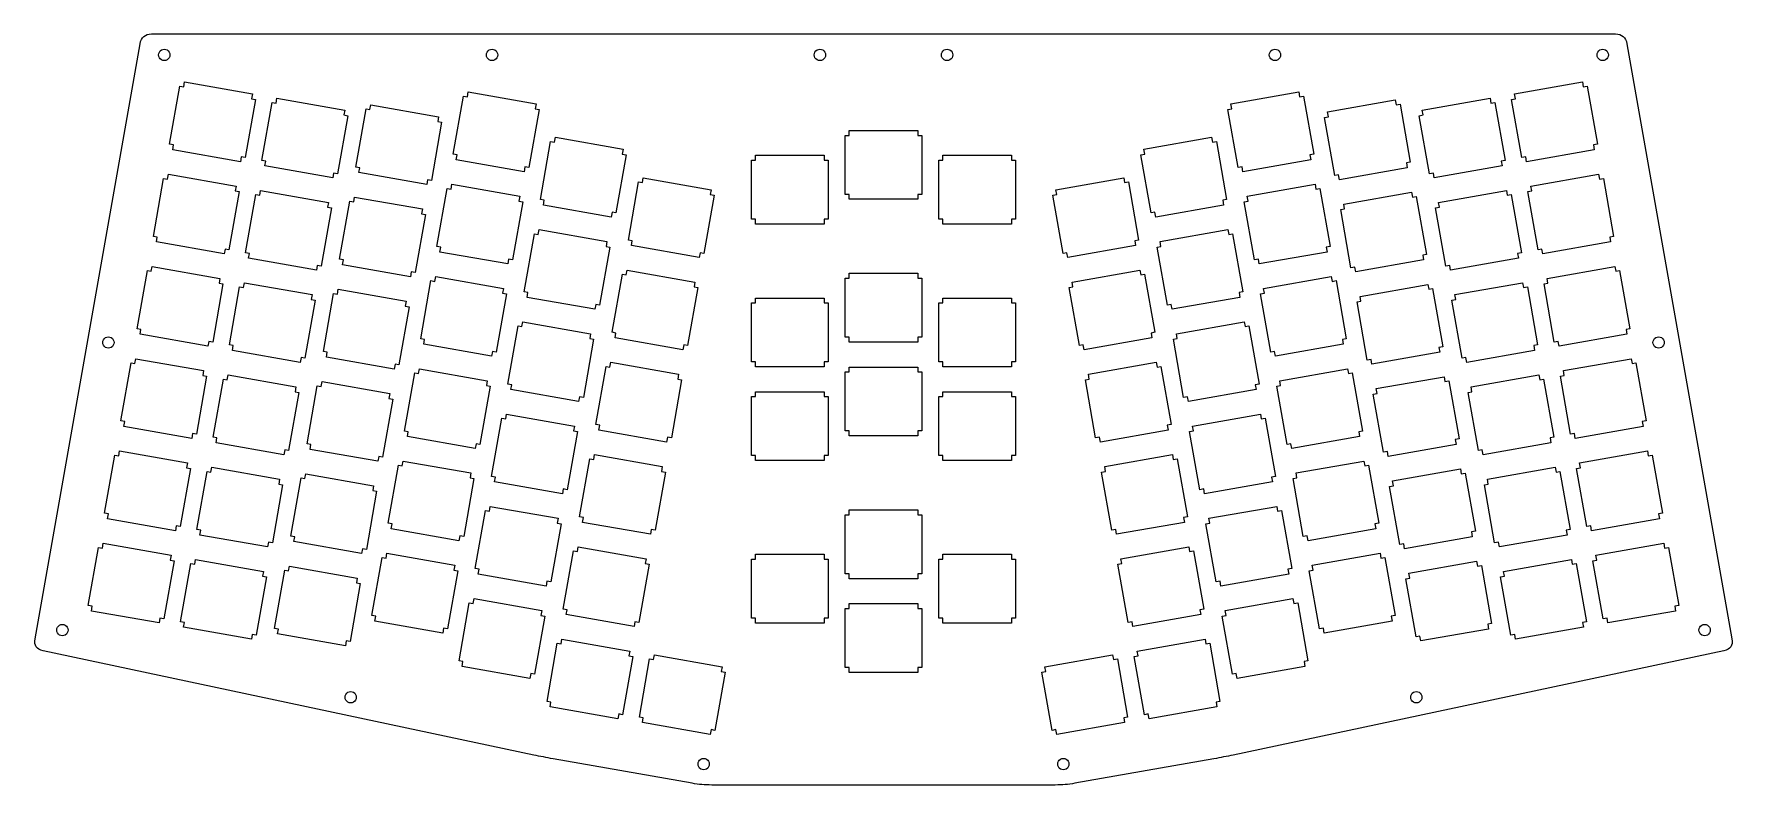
# Model space of a CAD drawing. Extents: x 2 to 348, y 340 to 492.
import ezdxf

# ---------------------------------------------------------------- set-up
doc = ezdxf.new("R2010")
doc.units = 0
doc.layers.get('0').update_dxf_attribs({"linetype": 'CONTINUOUS'})

msp = doc.modelspace()

# ---------------------------------------------------------------- linework, layer by layer
at = {"color": 7}
for points in [[(26.163, 492.22), (323.837, 492.22)], [(2.471, 369.196), (23.816, 490.25)], [(326.184, 490.25), (347.529, 369.196)], [(32.875994, 482.472635), (46.663302, 480.04156), (46.489654, 479.056752), (47.2775, 478.917834), (45.193722, 467.100141), (44.405876, 467.239059), (44.232228, 466.254252), (30.444919, 468.685326), (30.618568, 469.670134), (29.830721, 469.809052), (31.9145, 481.626746), (32.702346, 481.487827), (32.875994, 482.472635), (46.663302, 480.04156)], [(90.546942, 480.427103), (104.334251, 477.996029), (104.160603, 477.011221), (104.948449, 476.872303), (102.864671, 465.05461), (102.076825, 465.193528), (101.903176, 464.20872), (88.115868, 466.639795), (88.289516, 467.624603), (87.50167, 467.763521), (89.585448, 479.581214), (90.373294, 479.442296), (90.546942, 480.427103), (104.334251, 477.996029)], [(245.665749, 477.996029), (259.453058, 480.427103), (259.626706, 479.442296), (260.414552, 479.581214), (262.49833, 467.763521), (261.710484, 467.624603), (261.884132, 466.639795), (248.096824, 464.20872), (247.923175, 465.193528), (247.135329, 465.05461), (245.051551, 476.872303), (245.839397, 477.011221), (245.665749, 477.996029), (259.453058, 480.427103)], [(303.336707, 480.041562), (317.124016, 482.472636), (317.297664, 481.487829), (318.08551, 481.626747), (320.169288, 469.809054), (319.381442, 469.670136), (319.55509, 468.685328), (305.767782, 466.254253), (305.594134, 467.239061), (304.806288, 467.100143), (302.722509, 478.917836), (303.510356, 479.056754), (303.336707, 480.041562), (317.124016, 482.472636)], [(51.636582, 479.164637), (65.42389, 476.733562), (65.250242, 475.748755), (66.038088, 475.609836), (63.95431, 463.792143), (63.166464, 463.931062), (62.992816, 462.946254), (49.205507, 465.377328), (49.379155, 466.362136), (48.591309, 466.501055), (50.675087, 478.318748), (51.462933, 478.179829), (51.636582, 479.164637), (65.42389, 476.733562)], [(70.744466, 477.826255), (84.531774, 475.39518), (84.358126, 474.410372), (85.145972, 474.271454), (83.062194, 462.453761), (82.274348, 462.592679), (82.1007, 461.607872), (68.313391, 464.038946), (68.487039, 465.023754), (67.699193, 465.162672), (69.782971, 476.980365), (70.570817, 476.841447), (70.744466, 477.826255), (84.531774, 475.39518)], [(265.294578, 476.379988), (279.081886, 478.811062), (279.255534, 477.826255), (280.043381, 477.965173), (282.127159, 466.14748), (281.339312, 466.008562), (281.512961, 465.023754), (267.725652, 462.592679), (267.552004, 463.577487), (266.764158, 463.438569), (264.68038, 475.256262), (265.468226, 475.39518), (265.294578, 476.379988), (279.081886, 478.811062)], [(284.57612, 476.733564), (298.363428, 479.164639), (298.537076, 478.179831), (299.324923, 478.318749), (301.408701, 466.501056), (300.620855, 466.362138), (300.794503, 465.37733), (287.007194, 462.946256), (286.833546, 463.931063), (286.0457, 463.792145), (283.961922, 475.609838), (284.749768, 475.748756), (284.57612, 476.733564), (298.363428, 479.164639)], [(108.265641, 471.210259), (122.05295, 468.779185), (121.879301, 467.794377), (122.667148, 467.655458), (120.583369, 455.837765), (119.795523, 455.976684), (119.621875, 454.991876), (105.834567, 457.422951), (106.008215, 458.407758), (105.220369, 458.546677), (107.304147, 470.36437), (108.091993, 470.225451), (108.265641, 471.210259), (122.05295, 468.779185)], [(168, 472.6), (182, 472.6), (182, 471.6), (182.8, 471.6), (182.8, 459.6), (182, 459.6), (182, 458.6), (168, 458.6), (168, 459.6), (167.2, 459.6), (167.2, 471.6), (168, 471.6), (168, 472.6), (182, 472.6)], [(227.94705, 468.779185), (241.734359, 471.210259), (241.908007, 470.225451), (242.695853, 470.36437), (244.779631, 458.546677), (243.991785, 458.407758), (244.165433, 457.422951), (230.378125, 454.991876), (230.204477, 455.976684), (229.416631, 455.837765), (227.332852, 467.655458), (228.120699, 467.794377), (227.94705, 468.779185), (241.734359, 471.210259)], [(148.95, 467.575), (162.95, 467.575), (162.95, 466.575), (163.75, 466.575), (163.75, 454.575), (162.95, 454.575), (162.95, 453.575), (148.95, 453.575), (148.95, 454.575), (148.15, 454.575), (148.15, 466.575), (148.95, 466.575), (148.95, 467.575), (162.95, 467.575)], [(187.05, 467.575), (201.05, 467.575), (201.05, 466.575), (201.85, 466.575), (201.85, 454.575), (201.05, 454.575), (201.05, 453.575), (187.05, 453.575), (187.05, 454.575), (186.25, 454.575), (186.25, 466.575), (187.05, 466.575), (187.05, 467.575), (201.05, 467.575)], [(29.567996, 463.712047), (43.355305, 461.280973), (43.181656, 460.296165), (43.969503, 460.157246), (41.885725, 448.339553), (41.097878, 448.478472), (40.92423, 447.493664), (27.136922, 449.924738), (27.31057, 450.909546), (26.522724, 451.048465), (28.606502, 462.866158), (29.394348, 462.727239), (29.567996, 463.712047), (43.355305, 461.280973)], [(306.644705, 461.280974), (320.432014, 463.712049), (320.605662, 462.727241), (321.393508, 462.86616), (323.477286, 451.048467), (322.68944, 450.909548), (322.863088, 449.92474), (309.07578, 447.493666), (308.902132, 448.478473), (308.114285, 448.339555), (306.030507, 460.157248), (306.818353, 460.296167), (306.644705, 461.280974), (320.432014, 463.712049)], [(48.328584, 460.404049), (62.115892, 457.972975), (61.942244, 456.988167), (62.73009, 456.849248), (60.646312, 445.031555), (59.858466, 445.170474), (59.684818, 444.185666), (45.897509, 446.616741), (46.071158, 447.601548), (45.283311, 447.740467), (47.367089, 459.55816), (48.154936, 459.419241), (48.328584, 460.404049), (62.115892, 457.972975)], [(87.238945, 461.666516), (101.026253, 459.235441), (100.852605, 458.250633), (101.640451, 458.111715), (99.556673, 446.294022), (98.768827, 446.43294), (98.595179, 445.448133), (84.80787, 447.879207), (84.981518, 448.864015), (84.193672, 449.002933), (86.27745, 460.820626), (87.065296, 460.681708), (87.238945, 461.666516), (101.026253, 459.235441)], [(126.157998, 462.978221), (139.945306, 460.547146), (139.771658, 459.562339), (140.559504, 459.42342), (138.475726, 447.605727), (137.68788, 447.744646), (137.514232, 446.759838), (123.726923, 449.190912), (123.900571, 450.17572), (123.112725, 450.314639), (125.196503, 462.132332), (125.98435, 461.993413), (126.157998, 462.978221), (139.945306, 460.547146)], [(210.054704, 460.547148), (223.842012, 462.978223), (224.01566, 461.993415), (224.803507, 462.132333), (226.887285, 450.31464), (226.099438, 450.175722), (226.273087, 449.190914), (212.485778, 446.75984), (212.31213, 447.744647), (211.524284, 447.605729), (209.440506, 459.423422), (210.228352, 459.56234), (210.054704, 460.547148), (223.842012, 462.978223)], [(248.973747, 459.235441), (262.761055, 461.666516), (262.934704, 460.681708), (263.72255, 460.820626), (265.806328, 449.002933), (265.018482, 448.864015), (265.19213, 447.879207), (251.404821, 445.448133), (251.231173, 446.43294), (250.443327, 446.294022), (248.359549, 458.111715), (249.147395, 458.250633), (248.973747, 459.235441), (262.761055, 461.666516)], [(268.602575, 457.6194), (282.389884, 460.050475), (282.563532, 459.065667), (283.351378, 459.204586), (285.435156, 447.386892), (284.64731, 447.247974), (284.820958, 446.263166), (271.03365, 443.832092), (270.860002, 444.816899), (270.072156, 444.677981), (267.988377, 456.495674), (268.776224, 456.634592), (268.602575, 457.6194), (282.389884, 460.050475)], [(287.884117, 457.972977), (301.671426, 460.404051), (301.845074, 459.419243), (302.63292, 459.558162), (304.716699, 447.740469), (303.928852, 447.60155), (304.102501, 446.616742), (290.315192, 444.185668), (290.141544, 445.170476), (289.353698, 445.031557), (287.269919, 456.84925), (288.057766, 456.988169), (287.884117, 457.972977), (301.671426, 460.404051)], [(67.436468, 459.065667), (81.223776, 456.634592), (81.050128, 455.649785), (81.837974, 455.510866), (79.754196, 443.693173), (78.96635, 443.832092), (78.792702, 442.847284), (65.005393, 445.278358), (65.179042, 446.263166), (64.391195, 446.402085), (66.474973, 458.219778), (67.26282, 458.080859), (67.436468, 459.065667), (81.223776, 456.634592)], [(104.957643, 452.449671), (118.744952, 450.018597), (118.571304, 449.033789), (119.35915, 448.894871), (117.275372, 437.077178), (116.487525, 437.216096), (116.313877, 436.231288), (102.526569, 438.662363), (102.700217, 439.647171), (101.912371, 439.786089), (103.996149, 451.603782), (104.783995, 451.464864), (104.957643, 452.449671), (118.744952, 450.018597)], [(231.255048, 450.018597), (245.042357, 452.449671), (245.216005, 451.464864), (246.003851, 451.603782), (248.087629, 439.786089), (247.299783, 439.647171), (247.473431, 438.662363), (233.686123, 436.231288), (233.512475, 437.216096), (232.724628, 437.077178), (230.64085, 448.894871), (231.428696, 449.033789), (231.255048, 450.018597), (245.042357, 452.449671)], [(26.259999, 444.951464), (40.047308, 442.52039), (39.87366, 441.535582), (40.661506, 441.396663), (38.577728, 429.57897), (37.789881, 429.717889), (37.616233, 428.733081), (23.828925, 431.164156), (24.002573, 432.148963), (23.214727, 432.287882), (25.298505, 444.105575), (26.086351, 443.966657), (26.259999, 444.951464), (40.047308, 442.52039)], [(83.930948, 442.905933), (97.718256, 440.474858), (97.544608, 439.490051), (98.332454, 439.351132), (96.248676, 427.533439), (95.46083, 427.672358), (95.287182, 426.68755), (81.499873, 429.118624), (81.673521, 430.103432), (80.885675, 430.242351), (82.969453, 442.060044), (83.7573, 441.921125), (83.930948, 442.905933), (97.718256, 440.474858)], [(122.85, 444.217633), (136.637308, 441.786559), (136.46366, 440.801751), (137.251506, 440.662832), (135.167728, 428.845139), (134.379882, 428.984058), (134.206234, 427.99925), (120.418925, 430.430325), (120.592574, 431.415132), (119.804727, 431.554051), (121.888506, 443.371744), (122.676352, 443.232825), (122.85, 444.217633), (136.637308, 441.786559)], [(168, 443.55), (182, 443.55), (182, 442.55), (182.8, 442.55), (182.8, 430.55), (182, 430.55), (182, 429.55), (168, 429.55), (168, 430.55), (167.2, 430.55), (167.2, 442.55), (168, 442.55), (168, 443.55), (182, 443.55)], [(213.362701, 441.78656), (227.15001, 444.217635), (227.323658, 443.232827), (228.111504, 443.371746), (230.195282, 431.554053), (229.407436, 431.415134), (229.581084, 430.430326), (215.793776, 427.999252), (215.620128, 428.98406), (214.832282, 428.845141), (212.748503, 440.662834), (213.53635, 440.801753), (213.362701, 441.78656), (227.15001, 444.217635)], [(252.281744, 440.474858), (266.069052, 442.905933), (266.2427, 441.921125), (267.030547, 442.060044), (269.114325, 430.242351), (268.326479, 430.103432), (268.500127, 429.118624), (254.712818, 426.68755), (254.53917, 427.672358), (253.751324, 427.533439), (251.667546, 439.351132), (252.455392, 439.490051), (252.281744, 440.474858), (266.069052, 442.905933)], [(309.952702, 442.520392), (323.740011, 444.951466), (323.913659, 443.966658), (324.701505, 444.105577), (326.785283, 432.287884), (325.997437, 432.148965), (326.171085, 431.164157), (312.383777, 428.733083), (312.210128, 429.717891), (311.422282, 429.578972), (309.338504, 441.396665), (310.12635, 441.535584), (309.952702, 442.520392), (323.740011, 444.951466)], [(45.020587, 441.643466), (58.807895, 439.212392), (58.634247, 438.227584), (59.422093, 438.088666), (57.338315, 426.270973), (56.550469, 426.409891), (56.376821, 425.425083), (42.589512, 427.856158), (42.763161, 428.840966), (41.975314, 428.979884), (44.059093, 440.797577), (44.846939, 440.658659), (45.020587, 441.643466), (58.807895, 439.212392)], [(64.128471, 440.305084), (77.915779, 437.87401), (77.742131, 436.889202), (78.529978, 436.750283), (76.446199, 424.93259), (75.658353, 425.071509), (75.484705, 424.086701), (61.697396, 426.517776), (61.871045, 427.502583), (61.083198, 427.641502), (63.166977, 439.459195), (63.954823, 439.320276), (64.128471, 440.305084), (77.915779, 437.87401)], [(271.910572, 438.858817), (285.697881, 441.289892), (285.871529, 440.305084), (286.659375, 440.444003), (288.743153, 428.62631), (287.955307, 428.487391), (288.128955, 427.502583), (274.341647, 425.071509), (274.167999, 426.056317), (273.380152, 425.917398), (271.296374, 437.735091), (272.084221, 437.87401), (271.910572, 438.858817), (285.697881, 441.289892)], [(291.192114, 439.212394), (304.979423, 441.643468), (305.153071, 440.65866), (305.940917, 440.797579), (308.024695, 428.979886), (307.236849, 428.840967), (307.410497, 427.85616), (293.623189, 425.425085), (293.449541, 426.409893), (292.661695, 426.270974), (290.577916, 438.088667), (291.365763, 438.227586), (291.192114, 439.212394), (304.979423, 441.643468)], [(148.95, 438.525), (162.95, 438.525), (162.95, 437.525), (163.75, 437.525), (163.75, 425.525), (162.95, 425.525), (162.95, 424.525), (148.95, 424.525), (148.95, 425.525), (148.15, 425.525), (148.15, 437.525), (148.95, 437.525), (148.95, 438.525), (162.95, 438.525)], [(187.05, 438.525), (201.05, 438.525), (201.05, 437.525), (201.85, 437.525), (201.85, 425.525), (201.05, 425.525), (201.05, 424.525), (187.05, 424.525), (187.05, 425.525), (186.25, 425.525), (186.25, 437.525), (187.05, 437.525), (187.05, 438.525), (201.05, 438.525)], [(101.649646, 433.689089), (115.436955, 431.258014), (115.263307, 430.273206), (116.051153, 430.134288), (113.967375, 418.316595), (113.179529, 418.455513), (113.00588, 417.470706), (99.218572, 419.90178), (99.39222, 420.886588), (98.604374, 421.025506), (100.688152, 432.843199), (101.475998, 432.704281), (101.649646, 433.689089), (115.436955, 431.258014)], [(234.563045, 431.258014), (248.350354, 433.689089), (248.524002, 432.704281), (249.311848, 432.843199), (251.395626, 421.025506), (250.60778, 420.886588), (250.781428, 419.90178), (236.99412, 417.470706), (236.820471, 418.455513), (236.032625, 418.316595), (233.948847, 430.134288), (234.736693, 430.273206), (234.563045, 431.258014), (248.350354, 433.689089)], [(22.952001, 426.190874), (36.739309, 423.759799), (36.565661, 422.774991), (37.353507, 422.636073), (35.269729, 410.81838), (34.481883, 410.957298), (34.308235, 409.972491), (20.520926, 412.403565), (20.694575, 413.388373), (19.906728, 413.527291), (21.990507, 425.344984), (22.778353, 425.206066), (22.952001, 426.190874), (36.739309, 423.759799)], [(119.542003, 425.45705), (133.329312, 423.025976), (133.155663, 422.041168), (133.94351, 421.90225), (131.859731, 410.084557), (131.071885, 410.223475), (130.898237, 409.238667), (117.110929, 411.669742), (117.284577, 412.65455), (116.49673, 412.793468), (118.580509, 424.611161), (119.368355, 424.472243), (119.542003, 425.45705), (133.329312, 423.025976)], [(216.670698, 423.025978), (230.458007, 425.457052), (230.631655, 424.472244), (231.419501, 424.611163), (233.503279, 412.79347), (232.715433, 412.654551), (232.889081, 411.669744), (219.101773, 409.238669), (218.928125, 410.223477), (218.140278, 410.084558), (216.0565, 421.902251), (216.844346, 422.04117), (216.670698, 423.025978), (230.458007, 425.457052)], [(313.2607, 423.759801), (327.048009, 426.190875), (327.221657, 425.206068), (328.009503, 425.344986), (330.093281, 413.527293), (329.305435, 413.388375), (329.479083, 412.403567), (315.691775, 409.972492), (315.518127, 410.9573), (314.730281, 410.818382), (312.646502, 422.636075), (313.434349, 422.774993), (313.2607, 423.759801), (327.048009, 426.190875)], [(41.712589, 422.882876), (55.499897, 420.451801), (55.326249, 419.466994), (56.114095, 419.328075), (54.030317, 407.510382), (53.242471, 407.649301), (53.068823, 406.664493), (39.281514, 409.095567), (39.455162, 410.080375), (38.667316, 410.219294), (40.751094, 422.036987), (41.53894, 421.898068), (41.712589, 422.882876), (55.499897, 420.451801)], [(60.820473, 421.544494), (74.607781, 419.113419), (74.434133, 418.128611), (75.221979, 417.989693), (73.138201, 406.172), (72.350355, 406.310918), (72.176707, 405.326111), (58.389398, 407.757185), (58.563046, 408.741993), (57.7752, 408.880911), (59.858978, 420.698604), (60.646824, 420.559686), (60.820473, 421.544494), (74.607781, 419.113419)], [(80.622949, 424.145342), (94.410258, 421.714268), (94.23661, 420.72946), (95.024456, 420.590542), (92.940678, 408.772848), (92.152832, 408.911767), (91.979183, 407.926959), (78.191875, 410.358034), (78.365523, 411.342841), (77.577677, 411.48176), (79.661455, 423.299453), (80.449301, 423.160535), (80.622949, 424.145342), (94.410258, 421.714268)], [(168, 424.500004), (182, 424.500004), (182, 423.500004), (182.8, 423.500004), (182.8, 411.500004), (182, 411.500004), (182, 410.500004), (168, 410.500004), (168, 411.500004), (167.2, 411.500004), (167.2, 423.500004), (168, 423.500004), (168, 424.500004), (182, 424.500004)], [(255.589742, 421.714268), (269.377051, 424.145342), (269.550699, 423.160535), (270.338545, 423.299453), (272.422323, 411.48176), (271.634477, 411.342841), (271.808125, 410.358034), (258.020817, 407.926959), (257.847168, 408.911767), (257.059322, 408.772848), (254.975544, 420.590542), (255.76339, 420.72946), (255.589742, 421.714268), (269.377051, 424.145342)], [(275.218571, 420.098227), (289.005879, 422.529301), (289.179527, 421.544494), (289.967374, 421.683412), (292.051152, 409.865719), (291.263305, 409.726801), (291.436954, 408.741993), (277.649645, 406.310918), (277.475997, 407.295726), (276.688151, 407.156807), (274.604373, 418.974501), (275.392219, 419.113419), (275.218571, 420.098227), (289.005879, 422.529301)], [(294.500113, 420.451803), (308.287421, 422.882878), (308.461069, 421.89807), (309.248916, 422.036988), (311.332694, 410.219295), (310.544848, 410.080377), (310.718496, 409.095569), (296.931187, 406.664495), (296.757539, 407.649302), (295.969693, 407.510384), (293.885915, 419.328077), (294.673761, 419.466995), (294.500113, 420.451803), (308.287421, 422.882878)], [(148.95, 419.475002), (162.95, 419.475002), (162.95, 418.475002), (163.75, 418.475002), (163.75, 406.475002), (162.95, 406.475002), (162.95, 405.475002), (148.95, 405.475002), (148.95, 406.475002), (148.15, 406.475002), (148.15, 418.475002), (148.95, 418.475002), (148.95, 419.475002), (162.95, 419.475002)], [(187.05, 419.475002), (201.05, 419.475002), (201.05, 418.475002), (201.85, 418.475002), (201.85, 406.475002), (201.05, 406.475002), (201.05, 405.475002), (187.05, 405.475002), (187.05, 406.475002), (186.25, 406.475002), (186.25, 418.475002), (187.05, 418.475002), (187.05, 419.475002), (201.05, 419.475002)], [(98.341648, 414.928498), (112.128957, 412.497423), (111.955308, 411.512616), (112.743155, 411.373697), (110.659376, 399.556004), (109.87153, 399.694923), (109.697882, 398.710115), (95.910574, 401.141189), (96.084222, 402.125997), (95.296376, 402.264916), (97.380154, 414.082609), (98.168, 413.94369), (98.341648, 414.928498), (112.128957, 412.497423)], [(237.871043, 412.497423), (251.658352, 414.928498), (251.832, 413.94369), (252.619846, 414.082609), (254.703624, 402.264916), (253.915778, 402.125997), (254.089426, 401.141189), (240.302118, 398.710115), (240.12847, 399.694923), (239.340624, 399.556004), (237.256845, 411.373697), (238.044692, 411.512616), (237.871043, 412.497423), (251.658352, 414.928498)], [(19.644003, 407.430284), (33.431311, 404.999209), (33.257663, 404.014402), (34.045509, 403.875483), (31.961731, 392.05779), (31.173885, 392.196709), (31.000237, 391.211901), (17.212928, 393.642975), (17.386576, 394.627783), (16.59873, 394.766702), (18.682508, 406.584395), (19.470355, 406.445476), (19.644003, 407.430284), (33.431311, 404.999209)], [(77.314951, 405.384753), (91.10226, 402.953678), (90.928612, 401.96887), (91.716458, 401.829952), (89.63268, 390.012259), (88.844834, 390.151177), (88.671185, 389.16637), (74.883877, 391.597444), (75.057525, 392.582252), (74.269679, 392.72117), (76.353457, 404.538863), (77.141303, 404.399945), (77.314951, 405.384753), (91.10226, 402.953678)], [(116.234005, 406.69646), (130.021313, 404.265385), (129.847665, 403.280577), (130.635511, 403.141659), (128.551733, 391.323966), (127.763887, 391.462884), (127.590239, 390.478077), (113.80293, 392.909151), (113.976578, 393.893959), (113.188732, 394.032877), (115.27251, 405.85057), (116.060357, 405.711652), (116.234005, 406.69646), (130.021313, 404.265385)], [(219.978697, 404.265387), (233.766005, 406.696461), (233.939653, 405.711654), (234.7275, 405.850572), (236.811278, 394.032879), (236.023431, 393.893961), (236.19708, 392.909153), (222.409771, 390.478078), (222.236123, 391.462886), (221.448277, 391.323968), (219.364499, 403.141661), (220.152345, 403.280579), (219.978697, 404.265387), (233.766005, 406.696461)], [(258.89774, 402.953678), (272.685049, 405.384753), (272.858697, 404.399945), (273.646543, 404.538863), (275.730321, 392.72117), (274.942475, 392.582252), (275.116123, 391.597444), (261.328815, 389.16637), (261.155166, 390.151177), (260.36732, 390.012259), (258.283542, 401.829952), (259.071388, 401.96887), (258.89774, 402.953678), (272.685049, 405.384753)], [(316.568699, 404.999211), (330.356007, 407.430286), (330.529655, 406.445478), (331.317501, 406.584396), (333.40128, 394.766703), (332.613433, 394.627785), (332.787082, 393.642977), (318.999773, 391.211903), (318.826125, 392.19671), (318.038279, 392.057792), (315.954501, 403.875485), (316.742347, 404.014403), (316.568699, 404.999211), (330.356007, 407.430286)], [(38.40459, 404.122286), (52.191899, 401.691212), (52.018251, 400.706404), (52.806097, 400.567485), (50.722319, 388.749792), (49.934473, 388.888711), (49.760825, 387.903903), (35.973516, 390.334978), (36.147164, 391.319785), (35.359318, 391.458704), (37.443096, 403.276397), (38.230942, 403.137478), (38.40459, 404.122286), (52.191899, 401.691212)], [(57.512475, 402.783904), (71.299783, 400.352829), (71.126135, 399.368022), (71.913981, 399.229103), (69.830203, 387.41141), (69.042357, 387.550329), (68.868709, 386.565521), (55.0814, 388.996595), (55.255048, 389.981403), (54.467202, 390.120322), (56.55098, 401.938015), (57.338826, 401.799096), (57.512475, 402.783904), (71.299783, 400.352829)], [(278.526569, 401.337637), (292.313877, 403.768712), (292.487525, 402.783904), (293.275372, 402.922822), (295.35915, 391.105129), (294.571304, 390.966211), (294.744952, 389.981403), (280.957643, 387.550329), (280.783995, 388.535136), (279.996149, 388.396218), (277.912371, 400.213911), (278.700217, 400.352829), (278.526569, 401.337637), (292.313877, 403.768712)], [(297.808111, 401.691213), (311.595419, 404.122288), (311.769068, 403.13748), (312.556914, 403.276399), (314.640692, 391.458706), (313.852846, 391.319787), (314.026494, 390.334979), (300.239185, 387.903905), (300.065537, 388.888713), (299.277691, 388.749794), (297.193913, 400.567487), (297.981759, 400.706406), (297.808111, 401.691213), (311.595419, 404.122288)], [(95.03365, 396.167908), (108.820958, 393.736834), (108.64731, 392.752026), (109.435156, 392.613108), (107.351378, 380.795415), (106.563532, 380.934333), (106.389884, 379.949525), (92.602575, 382.3806), (92.776224, 383.365408), (91.988377, 383.504326), (94.072156, 395.322019), (94.860002, 395.183101), (95.03365, 396.167908), (108.820958, 393.736834)], [(168, 395.45), (182, 395.45), (182, 394.45), (182.8, 394.45), (182.8, 382.45), (182, 382.45), (182, 381.45), (168, 381.45), (168, 382.45), (167.2, 382.45), (167.2, 394.45), (168, 394.45), (168, 395.45), (182, 395.45)], [(241.179042, 393.736834), (254.96635, 396.167908), (255.139998, 395.183101), (255.927844, 395.322019), (258.011623, 383.504326), (257.223776, 383.365408), (257.397425, 382.3806), (243.610116, 379.949525), (243.436468, 380.934333), (242.648622, 380.795415), (240.564844, 392.613108), (241.35269, 392.752026), (241.179042, 393.736834), (254.96635, 396.167908)], [(16.336005, 388.669696), (30.123314, 386.238622), (29.949665, 385.253814), (30.737512, 385.114895), (28.653733, 373.297202), (27.865887, 373.436121), (27.692239, 372.451313), (13.90493, 374.882388), (14.078579, 375.867195), (13.290732, 376.006114), (15.374511, 387.823807), (16.162357, 387.684889), (16.336005, 388.669696), (30.123314, 386.238622)], [(112.926007, 387.93587), (126.713315, 385.504796), (126.539667, 384.519988), (127.327513, 384.381069), (125.243735, 372.563376), (124.455889, 372.702295), (124.282241, 371.717487), (110.494932, 374.148561), (110.66858, 375.133369), (109.880734, 375.272288), (111.964512, 387.089981), (112.752358, 386.951062), (112.926007, 387.93587), (126.713315, 385.504796)], [(223.286695, 385.504797), (237.074003, 387.935872), (237.247651, 386.951064), (238.035498, 387.089983), (240.119276, 375.27229), (239.33143, 375.133371), (239.505078, 374.148563), (225.717769, 371.717489), (225.544121, 372.702296), (224.756275, 372.563378), (222.672497, 384.381071), (223.460343, 384.51999), (223.286695, 385.504797), (237.074003, 387.935872)], [(319.876696, 386.238624), (333.664005, 388.669698), (333.837653, 387.68489), (334.625499, 387.823809), (336.709277, 376.006116), (335.921431, 375.867197), (336.095079, 374.882389), (322.307771, 372.451315), (322.134123, 373.436123), (321.346276, 373.297204), (319.262498, 385.114897), (320.050345, 385.253816), (319.876696, 386.238624), (333.664005, 388.669698)], [(35.096593, 385.361698), (48.883901, 382.930624), (48.710253, 381.945816), (49.498099, 381.806898), (47.414321, 369.989205), (46.626475, 370.128123), (46.452827, 369.143315), (32.665518, 371.57439), (32.839166, 372.559198), (32.05132, 372.698116), (34.135098, 384.515809), (34.922945, 384.376891), (35.096593, 385.361698), (48.883901, 382.930624)], [(54.204477, 384.023316), (67.991785, 381.592242), (67.818137, 380.607434), (68.605983, 380.468515), (66.522205, 368.650822), (65.734359, 368.789741), (65.560711, 367.804933), (51.773402, 370.236008), (51.94705, 371.220815), (51.159204, 371.359734), (53.242982, 383.177427), (54.030829, 383.038508), (54.204477, 384.023316), (67.991785, 381.592242)], [(74.006953, 386.624165), (87.794262, 384.19309), (87.620614, 383.208283), (88.40846, 383.069364), (86.324682, 371.251671), (85.536836, 371.39059), (85.363188, 370.405782), (71.575879, 372.836856), (71.749527, 373.821664), (70.961681, 373.960583), (73.045459, 385.778276), (73.833305, 385.639357), (74.006953, 386.624165), (87.794262, 384.19309)], [(148.95, 386.425), (162.95, 386.425), (162.95, 385.425), (163.75, 385.425), (163.75, 373.425), (162.95, 373.425), (162.95, 372.425), (148.95, 372.425), (148.95, 373.425), (148.15, 373.425), (148.15, 385.425), (148.95, 385.425), (148.95, 386.425), (162.95, 386.425)], [(187.05, 386.425), (201.05, 386.425), (201.05, 385.425), (201.85, 385.425), (201.85, 373.425), (201.05, 373.425), (201.05, 372.425), (187.05, 372.425), (187.05, 373.425), (186.25, 373.425), (186.25, 385.425), (187.05, 385.425), (187.05, 386.425), (201.05, 386.425)], [(262.205738, 384.19309), (275.993047, 386.624165), (276.166695, 385.639357), (276.954541, 385.778276), (279.038319, 373.960583), (278.250473, 373.821664), (278.424121, 372.836856), (264.636812, 370.405782), (264.463164, 371.39059), (263.675318, 371.251671), (261.59154, 383.069364), (262.379386, 383.208283), (262.205738, 384.19309), (275.993047, 386.624165)], [(281.834567, 382.577049), (295.621875, 385.008124), (295.795523, 384.023316), (296.583369, 384.162235), (298.667148, 372.344542), (297.879301, 372.205623), (298.05295, 371.220815), (284.265641, 368.789741), (284.091993, 369.774549), (283.304147, 369.63563), (281.220369, 381.453323), (282.008215, 381.592242), (281.834567, 382.577049), (295.621875, 385.008124)], [(301.116109, 382.930626), (314.903417, 385.3617), (315.077065, 384.376892), (315.864912, 384.515811), (317.94869, 372.698118), (317.160843, 372.559199), (317.334492, 371.574392), (303.547183, 369.143317), (303.373535, 370.128125), (302.585689, 369.989206), (300.501911, 381.806899), (301.289757, 381.945818), (301.116109, 382.930626), (314.903417, 385.3617)], [(91.725652, 377.407321), (105.512961, 374.976246), (105.339312, 373.991438), (106.127159, 373.85252), (104.043381, 362.034827), (103.255534, 362.173745), (103.081886, 361.188938), (89.294578, 363.620012), (89.468226, 364.60482), (88.68038, 364.743738), (90.764158, 376.561431), (91.552004, 376.422513), (91.725652, 377.407321), (105.512961, 374.976246)], [(244.487039, 374.976246), (258.274348, 377.407321), (258.447996, 376.422513), (259.235842, 376.561431), (261.31962, 364.743738), (260.531774, 364.60482), (260.705422, 363.620012), (246.918114, 361.188938), (246.744466, 362.173745), (245.956619, 362.034827), (243.872841, 373.85252), (244.660688, 373.991438), (244.487039, 374.976246), (258.274348, 377.407321)], [(168, 376.4), (182, 376.4), (182, 375.4), (182.8, 375.4), (182.8, 363.4), (182, 363.4), (182, 362.4), (168, 362.4), (168, 363.4), (167.2, 363.4), (167.2, 375.4), (168, 375.4), (168, 376.4), (182, 376.4)], [(103.876, 345.598), (4.08, 366.81)], [(109.618009, 369.175282), (123.405317, 366.744208), (123.231669, 365.7594), (124.019515, 365.620482), (121.935737, 353.802789), (121.147891, 353.941707), (120.974243, 352.956899), (107.186934, 355.387974), (107.360582, 356.372782), (106.572736, 356.5117), (108.656514, 368.329393), (109.444361, 368.190475), (109.618009, 369.175282), (123.405317, 366.744208)], [(226.594693, 366.74421), (240.382001, 369.175284), (240.555649, 368.190476), (241.343495, 368.329395), (243.427274, 356.511702), (242.639427, 356.372783), (242.813076, 355.387976), (229.025767, 352.956901), (228.852119, 353.941709), (228.064273, 353.80279), (225.980495, 365.620483), (226.768341, 365.759402), (226.594693, 366.74421), (240.382001, 369.175284)], [(345.92, 366.81), (246.124, 345.598)], [(128.400302, 365.990386), (142.187611, 363.559311), (142.013963, 362.574503), (142.801809, 362.435585), (140.718031, 350.617892), (139.930185, 350.75681), (139.756537, 349.772002), (125.969228, 352.203077), (126.142876, 353.187885), (125.35503, 353.326803), (127.438808, 365.144496), (128.226654, 365.005578), (128.400302, 365.990386), (142.187611, 363.559311)], [(207.812399, 363.559313), (221.599707, 365.990387), (221.773356, 365.00558), (222.561202, 365.144498), (224.64498, 353.326805), (223.857134, 353.187886), (224.030782, 352.203079), (210.243473, 349.772004), (210.069825, 350.756812), (209.281979, 350.617893), (207.198201, 362.435586), (207.986047, 362.574505), (207.812399, 363.559313), (221.599707, 365.990387)], [(136.088, 339.847), (107.802, 344.835)], [(242.198, 344.835), (213.912, 339.847)], [(209.942, 339.5), (140.058, 339.5)]]:
    msp.add_lwpolyline(points, dxfattribs=at)
for points in [[(29.879288, 487.97)], [(96.543, 487.97)], [(163.2125, 487.97)], [(189.0875, 487.97)], [(255.7545, 487.97)], [(322.420722, 487.97)], [(18.525379, 429.485)], [(333.774631, 429.485)], [(9.171469, 371)], [(343.128541, 371)], [(67.793615, 357.354784)], [(284.506395, 357.354784)], [(139.579924, 343.75)], [(212.720086, 343.75)]]:
    msp.add_lwpolyline(points, close=True, dxfattribs=at)
for points in [[(23.816, 490.25), (24.047333, 491.563333), (24.829667, 492.22), (26.163, 492.22)], [(323.837, 492.22), (325.170333, 492.22), (325.952667, 491.563333), (326.184, 490.25)], [(27.579288, 487.97), (27.579288, 488.380855), (27.798477, 488.760502), (28.154288, 488.965929)], [(28.154288, 486.974071), (27.798477, 487.179499), (27.579288, 487.559145), (27.579288, 487.97)], [(28.154288, 488.965929), (28.510099, 489.171357), (28.948477, 489.171357), (29.304288, 488.965929)], [(29.304288, 488.965929), (29.660099, 488.760502), (29.879288, 488.380855), (29.879288, 487.97)], [(29.879288, 487.97), (29.879288, 487.559145), (29.660099, 487.179499), (29.304288, 486.974071)], [(94.243, 487.97), (94.243, 488.380855), (94.462189, 488.760502), (94.818, 488.965929)], [(94.818, 486.974071), (94.462189, 487.179499), (94.243, 487.559145), (94.243, 487.97)], [(94.818, 488.965929), (95.173811, 489.171357), (95.612189, 489.171357), (95.968, 488.965929)], [(95.968, 488.965929), (96.323811, 488.760502), (96.543, 488.380855), (96.543, 487.97)], [(96.543, 487.97), (96.543, 487.559145), (96.323811, 487.179499), (95.968, 486.974071)], [(160.9125, 487.97), (160.9125, 488.380855), (161.131689, 488.760502), (161.4875, 488.965929)], [(161.4875, 486.974071), (161.131689, 487.179499), (160.9125, 487.559145), (160.9125, 487.97)], [(161.4875, 488.965929), (161.843311, 489.171357), (162.281689, 489.171357), (162.6375, 488.965929)], [(162.6375, 488.965929), (162.993311, 488.760502), (163.2125, 488.380855), (163.2125, 487.97)], [(163.2125, 487.97), (163.2125, 487.559145), (162.993311, 487.179499), (162.6375, 486.974071)], [(186.7875, 487.97), (186.7875, 488.380855), (187.006689, 488.760502), (187.3625, 488.965929)], [(187.3625, 486.974071), (187.006689, 487.179499), (186.7875, 487.559145), (186.7875, 487.97)], [(187.3625, 488.965929), (187.718311, 489.171357), (188.156689, 489.171357), (188.5125, 488.965929)], [(188.5125, 488.965929), (188.868311, 488.760502), (189.0875, 488.380855), (189.0875, 487.97)], [(189.0875, 487.97), (189.0875, 487.559145), (188.868311, 487.179499), (188.5125, 486.974071)], [(253.4545, 487.97), (253.4545, 488.380855), (253.673689, 488.760502), (254.0295, 488.965929)], [(254.0295, 486.974071), (253.673689, 487.179499), (253.4545, 487.559145), (253.4545, 487.97)], [(254.0295, 488.965929), (254.385311, 489.171357), (254.823689, 489.171357), (255.1795, 488.965929)], [(255.1795, 488.965929), (255.535311, 488.760502), (255.7545, 488.380855), (255.7545, 487.97)], [(255.7545, 487.97), (255.7545, 487.559145), (255.535311, 487.179499), (255.1795, 486.974071)], [(320.120722, 487.97), (320.120722, 488.380855), (320.339911, 488.760502), (320.695722, 488.965929)], [(320.695722, 486.974071), (320.339911, 487.179499), (320.120722, 487.559145), (320.120722, 487.97)], [(320.695722, 488.965929), (321.051533, 489.171357), (321.489911, 489.171357), (321.845722, 488.965929)], [(321.845722, 488.965929), (322.201533, 488.760502), (322.420722, 488.380855), (322.420722, 487.97)], [(322.420722, 487.97), (322.420722, 487.559145), (322.201533, 487.179499), (321.845722, 486.974071)], [(29.304288, 486.974071), (28.948477, 486.768643), (28.510099, 486.768643), (28.154288, 486.974071)], [(95.968, 486.974071), (95.612189, 486.768643), (95.173811, 486.768643), (94.818, 486.974071)], [(162.6375, 486.974071), (162.281689, 486.768643), (161.843311, 486.768643), (161.4875, 486.974071)], [(188.5125, 486.974071), (188.156689, 486.768643), (187.718311, 486.768643), (187.3625, 486.974071)], [(255.1795, 486.974071), (254.823689, 486.768643), (254.385311, 486.768643), (254.0295, 486.974071)], [(321.845722, 486.974071), (321.489911, 486.768643), (321.051533, 486.768643), (320.695722, 486.974071)], [(16.225379, 429.485), (16.225379, 429.895855), (16.444568, 430.275502), (16.800379, 430.480929)], [(16.800379, 428.489071), (16.444568, 428.694499), (16.225379, 429.074145), (16.225379, 429.485)], [(16.800379, 430.480929), (17.15619, 430.686357), (17.594568, 430.686357), (17.950379, 430.480929)], [(17.950379, 428.489071), (17.594568, 428.283643), (17.15619, 428.283643), (16.800379, 428.489071)], [(17.950379, 430.480929), (18.30619, 430.275502), (18.525379, 429.895855), (18.525379, 429.485)], [(18.525379, 429.485), (18.525379, 429.074145), (18.30619, 428.694499), (17.950379, 428.489071)], [(331.474631, 429.485), (331.474631, 429.895855), (331.69382, 430.275502), (332.049631, 430.480929)], [(332.049631, 428.489071), (331.69382, 428.694499), (331.474631, 429.074145), (331.474631, 429.485)], [(332.049631, 430.480929), (332.405442, 430.686357), (332.84382, 430.686357), (333.199631, 430.480929)], [(333.199631, 428.489071), (332.84382, 428.283643), (332.405442, 428.283643), (332.049631, 428.489071)], [(333.199631, 430.480929), (333.555442, 430.275502), (333.774631, 429.895855), (333.774631, 429.485)], [(333.774631, 429.485), (333.774631, 429.074145), (333.555442, 428.694499), (333.199631, 428.489071)], [(6.871469, 371), (6.871469, 371.410855), (7.090658, 371.790502), (7.446469, 371.995929)], [(7.446469, 370.004071), (7.090658, 370.209499), (6.871469, 370.589145), (6.871469, 371)], [(7.446469, 371.995929), (7.802281, 372.201357), (8.240658, 372.201357), (8.596469, 371.995929)], [(8.596469, 370.004071), (8.240658, 369.798643), (7.802281, 369.798643), (7.446469, 370.004071)], [(8.596469, 371.995929), (8.952281, 371.790502), (9.171469, 371.410855), (9.171469, 371)], [(9.171469, 371), (9.171469, 370.589145), (8.952281, 370.209499), (8.596469, 370.004071)], [(340.828541, 371), (340.828541, 371.410855), (341.047729, 371.790502), (341.403541, 371.995929)], [(341.403541, 370.004071), (341.047729, 370.209499), (340.828541, 370.589145), (340.828541, 371)], [(341.403541, 371.995929), (341.759352, 372.201357), (342.197729, 372.201357), (342.553541, 371.995929)], [(342.553541, 370.004071), (342.197729, 369.798643), (341.759352, 369.798643), (341.403541, 370.004071)], [(342.553541, 371.995929), (342.909352, 371.790502), (343.128541, 371.410855), (343.128541, 371)], [(343.128541, 371), (343.128541, 370.589145), (342.909352, 370.209499), (342.553541, 370.004071)], [(4.08, 366.81), (2.775333, 367.087333), (2.239, 367.882667), (2.471, 369.196)], [(347.529, 369.196), (347.761, 367.882667), (347.224667, 367.087333), (345.92, 366.81)], [(65.493615, 357.354784), (65.493615, 357.765639), (65.712804, 358.145285), (66.068615, 358.350713)], [(66.068615, 356.358855), (65.712804, 356.564282), (65.493615, 356.943928), (65.493615, 357.354784)], [(66.068615, 358.350713), (66.424426, 358.556141), (66.862804, 358.556141), (67.218615, 358.350713)], [(67.218615, 356.358855), (66.862804, 356.153427), (66.424426, 356.153427), (66.068615, 356.358855)], [(67.218615, 358.350713), (67.574426, 358.145285), (67.793615, 357.765639), (67.793615, 357.354784)], [(67.793615, 357.354784), (67.793615, 356.943928), (67.574426, 356.564282), (67.218615, 356.358855)], [(282.206395, 357.354784), (282.206395, 357.765639), (282.425584, 358.145285), (282.781395, 358.350713)], [(282.781395, 356.358855), (282.425584, 356.564282), (282.206395, 356.943928), (282.206395, 357.354784)], [(282.781395, 358.350713), (283.137206, 358.556141), (283.575584, 358.556141), (283.931395, 358.350713)], [(283.931395, 356.358855), (283.575584, 356.153427), (283.137206, 356.153427), (282.781395, 356.358855)], [(283.931395, 358.350713), (284.287206, 358.145285), (284.506395, 357.765639), (284.506395, 357.354784)], [(284.506395, 357.354784), (284.506395, 356.943928), (284.287206, 356.564282), (283.931395, 356.358855)], [(107.802, 344.835), (106.489333, 345.066333), (105.180667, 345.320667), (103.876, 345.598)], [(246.124, 345.598), (244.819333, 345.320667), (243.510667, 345.066333), (242.198, 344.835)], [(137.279924, 343.75), (137.279924, 344.160855), (137.499113, 344.540502), (137.854924, 344.745929)], [(137.854924, 342.754071), (137.499113, 342.959499), (137.279924, 343.339145), (137.279924, 343.75)], [(137.854924, 344.745929), (138.210735, 344.951357), (138.649113, 344.951357), (139.004924, 344.745929)], [(139.004924, 342.754071), (138.649113, 342.548643), (138.210735, 342.548643), (137.854924, 342.754071)], [(139.004924, 344.745929), (139.360735, 344.540502), (139.579924, 344.160855), (139.579924, 343.75)], [(139.579924, 343.75), (139.579924, 343.339145), (139.360735, 342.959499), (139.004924, 342.754071)], [(210.420086, 343.75), (210.420086, 344.160855), (210.639275, 344.540502), (210.995086, 344.745929)], [(210.995086, 342.754071), (210.639275, 342.959499), (210.420086, 343.339145), (210.420086, 343.75)], [(210.995086, 344.745929), (211.350897, 344.951357), (211.789275, 344.951357), (212.145086, 344.745929)], [(212.145086, 342.754071), (211.789275, 342.548643), (211.350897, 342.548643), (210.995086, 342.754071)], [(212.145086, 344.745929), (212.500897, 344.540502), (212.720086, 344.160855), (212.720086, 343.75)], [(212.720086, 343.75), (212.720086, 343.339145), (212.500897, 342.959499), (212.145086, 342.754071)], [(140.058, 339.5), (138.724667, 339.5), (137.401333, 339.615667), (136.088, 339.847)], [(213.912, 339.847), (212.598667, 339.615667), (211.275333, 339.5), (209.942, 339.5)]]:
    msp.add_open_spline(points, degree=3, dxfattribs=at)

doc.saveas('drawing.dxf')
